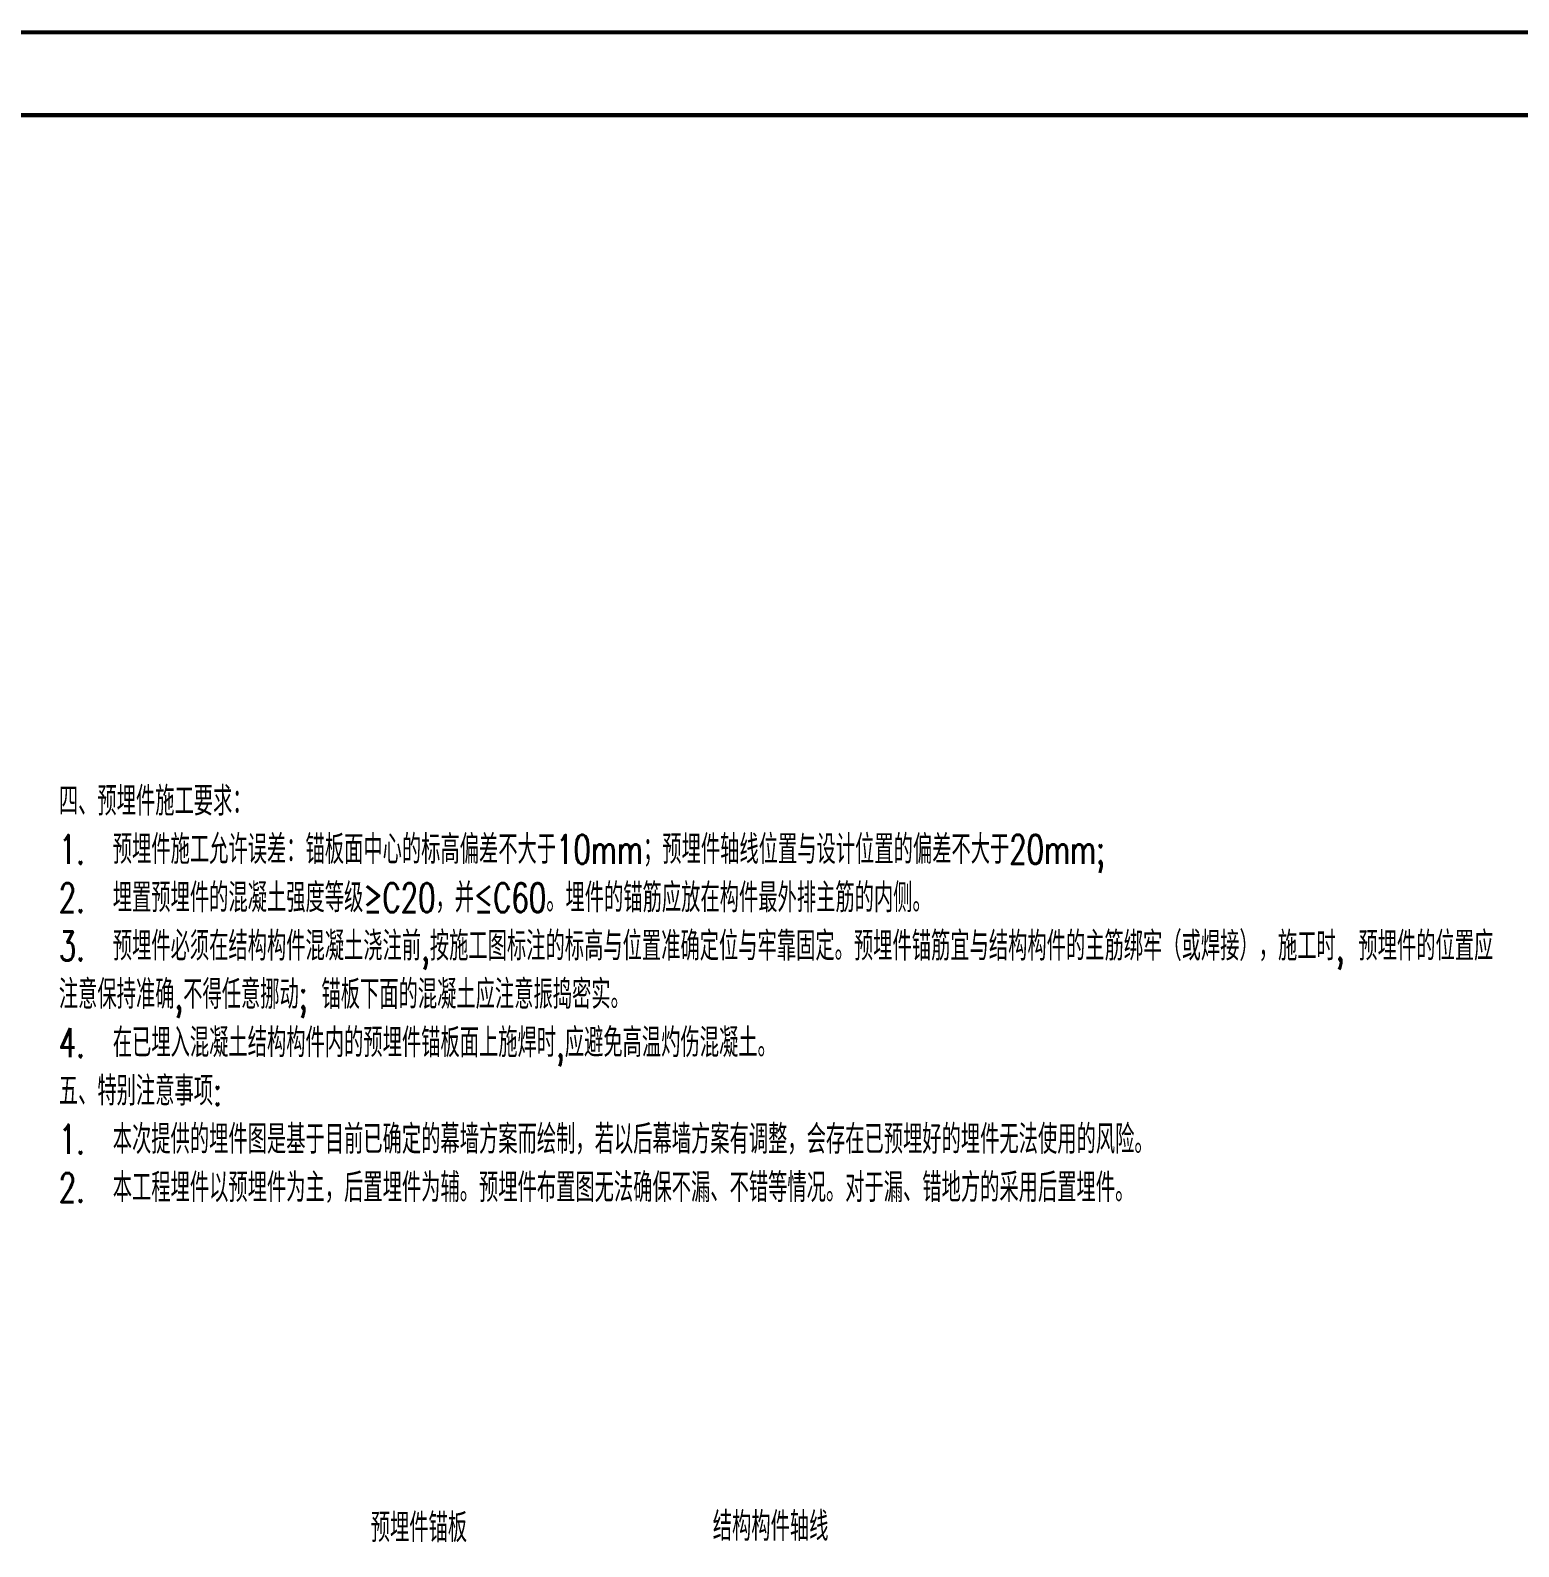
# Model space of a CAD drawing. Extents: x -104256 to -27901, y -155913 to -111823.
# Drawn here: x -89713.6 to -89533.9, y -149451.3 to -149268.2 of the extents above; entities that cross this region are included whole.
import ezdxf
from ezdxf.enums import TextEntityAlignment as Align

# ---------------------------------------------------------------- set-up
doc = ezdxf.new("R2010")
doc.units = 0
doc.layers.add('0-cxFrame', color=155, linetype='Continuous')
doc.layers.add('0-cxText', color=131, linetype='Continuous', lineweight=25)
doc.styles.add('cx_tuming', font='simhei.ttf')
doc.styles.add('cx_tuqian1', font='')
doc.styles.add('DHTEXT-1', font='ROMANS.shx', dxfattribs={"width": 0.7, "bigfont": 'CHINESE.shx'})
doc.styles.add('黑体', font='simhei.ttf', dxfattribs={"height": 12})
doc.styles.get('cx_tuqian1').set_extended_font_data('SimSun')

# ---------------------------------------------------------------- blocks, each defined once
blk = doc.blocks.new('TK22.A2 L(Dragon)')
at = {"layer": '0-cxFrame', "color": 7, "const_width": 0.5}
blk.add_lwpolyline([(0, 0), (-594, 0), (-594, 420), (0, 420)], close=True, dxfattribs=at)
at = {"layer": '0-cxFrame', "const_width": 0.5}
blk.add_lwpolyline([(-80, 10), (-574, 10), (-574, 410), (-80, 410)], close=True, dxfattribs=at)
at = {"style": '黑体', "flags": 4}
blk.add_attdef('图幅', text='', height=3.3, dxfattribs=at).set_placement((-40, 3), align=Align.RIGHT)
at = {"layer": '0-cxText', "flags": 4}
for tag, height, style, p in [('建设单位', 3.5, 'cx_tuming', (-45, 240)), ('项目名称', 3.5, 'cx_tuming', (-45, 210)), ('子项名称', 3.5, 'cx_tuming', (-45, 180)), ('工程编号', 3.3, 'cx_tuqian1', (-35, 165)), ('图名1', 3.5, 'cx_tuming', (-45, 87)), ('图名2', 3.5, 'cx_tuming', (-45, 79)), ('图名3', 3.5, 'cx_tuming', (-45, 71)), ('出图日期', 3.3, 'cx_tuqian1', (-39, 60)), ('专业', 3.3, 'cx_tuqian1', (-55, 52)), ('图号', 3.3, 'cx_tuqian1', (-55, 44)), ('版次', 3.3, 'cx_tuqian1', (-20, 44))]:
    blk.add_attdef(tag, text='', height=height, dxfattribs=dict(at, style=style)).set_placement(p, align=Align.MIDDLE)
at = {"layer": 'Defpoints', "color": 6, "flags": 4}
for tag, height, style, p in [('tufu', 3.3, '黑体', (-12, 12)), ('dwfname', 4, 'cx_tuqian1', (-80, 3))]:
    blk.add_attdef(tag, text='', height=height, dxfattribs=dict(at, style=style)).set_placement(p, align=Align.RIGHT)

msp = doc.modelspace()

# ---------------------------------------------------------------- block references
at = {"layer": '0-cxFrame'}
msp.add_blockref('TK22.A2 L(Dragon)', (-89427.4, -149688.48), dxfattribs=at)

# ---------------------------------------------------------------- texts
at = {"style": 'DHTEXT-1', "width": 0.7}
for s, p in [('预埋件锚板', (-89672.51, -149450.8, 0.84)), ('结构构件轴线', (-89631.21, -149450.64, 0.84))]:
    msp.add_text(s, height=3.5, dxfattribs=at).set_placement(p)
at = {"insert": (-89710.17, -149359.56, 0.84), "char_height": 3.5, "width": 173.2528, "attachment_point": 1, "style": 'DHTEXT-1'}
msp.add_mtext('四、预埋件施工要求：\\P1.  预埋件施工允许误差：锚板面中心的标高偏差不大于10mm；预埋件轴线位置与设计位置的偏差不大于20mm;\\P2.  埋置预埋件的混凝土强度等级≥C20，并≤C60。埋件的锚筋应放在构件最外排主筋的内侧。\\P3.  预埋件必须在结构构件混凝土浇注前,按施工图标注的标高与位置准确定位与牢靠固定。预埋件锚筋宜与结构构件的主筋绑牢（或焊接），施工时, 预埋件的位置应注意保持准确,不得任意挪动; 锚板下面的混凝土应注意振捣密实。\\P4.  在已埋入混凝土结构构件内的预埋件锚板面上施焊时,应避免高温灼伤混凝土。\\P{\\C2;五、特别注意事项:\\P1.  本次提供的埋件图是基于目前已确定的幕墙方案而绘制，若以后幕墙方案有调整，会存在已预埋好的埋件无法使用的风险。\\P2.  本工程埋件以预埋件为主，后置埋件为辅。预埋件布置图无法确保不漏、不错等情况。对于漏、错地方的采用后置埋件。}', dxfattribs=at)

doc.saveas('drawing.dxf')
